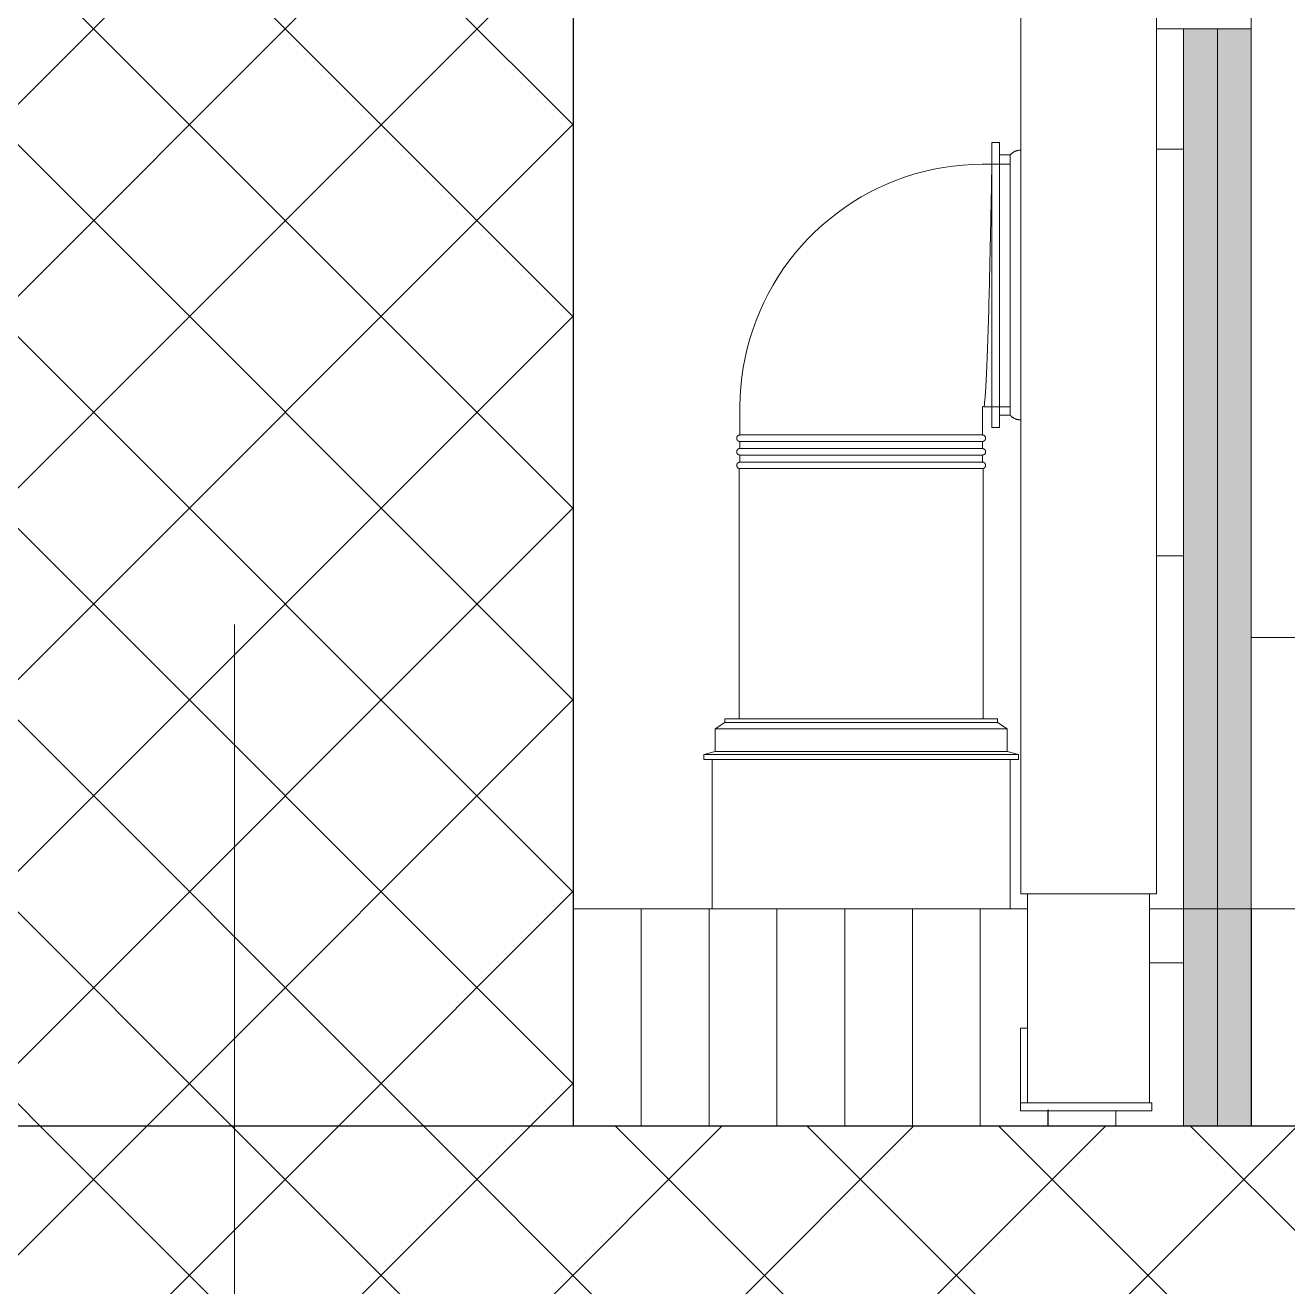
# Model space of a CAD drawing. Header units: centimetres. Extents: x -1882 to 51, y -197 to 807.
# Drawn here: x -704.36 to -657.8, y -5.94 to 40.58 of the extents above; entities that cross this region are included whole.
import ezdxf

# ---------------------------------------------------------------- set-up
doc = ezdxf.new("R2010")
doc.units = ezdxf.units.CM
doc.linetypes.add('Dash', pattern=[31.75, 15.875, -15.875])
doc.linetypes.add('Dash dot', pattern=[79.375, 31.75, -23.8125, 0, -23.8125])
doc.layers.add('A-DETL', color=7, linetype='Continuous', lineweight=9, true_color=0x008000)
for name, color, linetype, lineweight in [('A-DETL-GENF', 7, 'Continuous', 9), ('A-FLOR-FNSH', 7, 'Continuous', 9), ('A-FLOR-LEVL', 7, 'Continuous', 9), ('A-FLOR-PATT', 7, 'Continuous', 9), ('A-WALL', 7, 'Continuous', 9), ('A-WALL-FNSH', 7, 'Continuous', 9), ('A-WALL-PATT', 7, 'Continuous', 9), ('P-SANR-FIXT', 7, 'Continuous', 9), ('S-GRID', 7, 'Continuous', 9)]:
    doc.layers.add(name, color=color, linetype=linetype, lineweight=lineweight)
pattern_1 = [(45, (-1066.009, 333.896), (-3.535534, 3.535534), []), (135, (-1066.009, 333.896), (-3.535534, -3.535534), [])]

# ---------------------------------------------------------------- blocks, each defined once
blk = doc.blocks.new('WC 01 - WC-2236030-5-5')
at = {"layer": 'P-SANR-FIXT', "color": 253, "true_color": 0xaaaaaa}
blk.add_line((-659.143, 18), (-620.443, 18), dxfattribs=at)
blk.add_open_spline([(-659.143, 18), (-659.143, 19.405), (-659.143, 23.797), (-659.143, 30.163), (-659.143, 48)], degree=3, knots=[0, 0, 0, 0, 0.1687215, 0.4964137, 0.4964137, 0.4964137, 0.4964137], dxfattribs=at)
blk = doc.blocks.new('СИСТЕМА ЗА ВГРАЖДАНЕ GROHE - Rapid_SL_38675001-2232490-5-5')
at = {"layer": 'P-SANR-FIXT', "color": 253, "true_color": 0xaaaaaa}
for p, q in [((-667.643, 8.55), (-667.643, 116.05)), ((-662.643, 116.05), (-662.643, 8.55)), ((-662.643, 40.45), (-659.143, 40.45)), ((-668.434, 36.251), (-668.713, 36.251)), ((-668.713, 36.251), (-668.713, 25.749)), ((-668.434, 36.251), (-668.434, 25.749)), ((-668.034, 35.452), (-668.713, 35.452)), ((-668.034, 35.8), (-668.434, 35.8)), ((-668.034, 35.8), (-668.034, 26.2)), ((-678.004, 26.48), (-678.004, 25.47)), ((-678.004, 26.48), (-678.004, 25.47)), ((-669.064, 25.47), (-669.064, 26.48)), ((-669.064, 25.47), (-669.064, 26.48)), ((-669.007, 26.512), (-668.034, 26.512)), ((-668.434, 26.2), (-668.034, 26.2)), ((-668.713, 25.749), (-668.434, 25.749)), ((-669.064, 25.47), (-678.004, 25.47)), ((-678.004, 25.23), (-678.004, 24.97)), ((-678.004, 25.23), (-669.064, 25.23)), ((-669.064, 24.97), (-669.064, 25.23)), ((-678.004, 24.97), (-669.064, 24.97)), ((-678.004, 24.73), (-678.004, 24.47)), ((-678.004, 24.73), (-669.064, 24.73)), ((-669.064, 24.47), (-669.064, 24.73)), ((-678.034, 24.234), (-678.034, 15)), ((-669.034, 24.234), (-678.034, 24.234)), ((-678.004, 24.47), (-669.064, 24.47)), ((-669.034, 15), (-669.034, 24.234)), ((-678.559, 15), (-678.559, 14.87)), ((-678.559, 15), (-668.509, 15)), ((-668.509, 14.87), (-668.509, 15)), ((-678.559, 14.87), (-678.914, 14.631)), ((-678.914, 14.631), (-678.914, 13.8)), ((-678.914, 14.631), (-668.154, 14.631)), ((-678.559, 14.87), (-668.509, 14.87)), ((-668.154, 14.631), (-668.509, 14.87)), ((-668.154, 13.8), (-668.154, 14.631)), ((-678.914, 13.8), (-679.334, 13.687)), ((-679.334, 13.687), (-679.334, 13.5)), ((-679.334, 13.687), (-667.734, 13.687)), ((-678.914, 13.8), (-668.154, 13.8)), ((-667.734, 13.687), (-668.154, 13.8)), ((-667.734, 13.5), (-667.734, 13.687)), ((-679.334, 13.5), (-667.734, 13.5)), ((-679.034, 13.5), (-679.034, 8)), ((-668.034, 8), (-668.034, 13.5)), ((-667.643, 8.55), (-662.643, 8.55)), ((-667.393, 8.55), (-667.393, 0.85)), ((-662.893, 0.85), (-662.893, 8.55)), ((-679.034, 8), (-668.034, 8)), ((-667.393, 3.6), (-667.653, 3.6)), ((-667.653, 3.6), (-667.653, 0.85)), ((-667.653, 0.85), (-667.653, 0.55)), ((-662.813, 0.85), (-667.653, 0.85)), ((-667.653, 0.55), (-662.813, 0.55)), ((-662.813, 0.55), (-662.813, 0.85))]:
    blk.add_line(p, q, dxfattribs=at)
at = {"layer": 'P-SANR-FIXT', "color": 253, "true_color": 0xaaaaaa, "flags": 128}
for points in [[(-668.034, 35.8), (-668.021, 35.814), (-668.008, 35.828), (-667.994, 35.842), (-667.979, 35.854), (-667.965, 35.867), (-667.949, 35.878), (-667.933, 35.889), (-667.917, 35.9), (-667.901, 35.909), (-667.884, 35.918), (-667.866, 35.927), (-667.849, 35.934), (-667.831, 35.941), (-667.813, 35.947), (-667.794, 35.953), (-667.776, 35.957), (-667.757, 35.961), (-667.738, 35.965), (-667.719, 35.967), (-667.7, 35.969), (-667.68, 35.97), (-667.661, 35.97), (-667.642, 35.969)], [(-668.713, 35.452), (-669.072, 35.458), (-669.431, 35.448), (-669.789, 35.425), (-670.146, 35.387), (-670.502, 35.336), (-670.855, 35.269), (-671.205, 35.189), (-671.551, 35.095), (-671.894, 34.987), (-672.231, 34.866), (-672.564, 34.731), (-672.891, 34.583), (-673.212, 34.422), (-673.527, 34.248), (-673.834, 34.062), (-674.133, 33.864), (-674.424, 33.654), (-674.707, 33.432), (-674.98, 33.199), (-675.244, 32.956), (-675.498, 32.702), (-675.742, 32.438), (-675.975, 32.165), (-676.196, 31.882), (-676.407, 31.591), (-676.605, 31.292), (-676.792, 30.985), (-676.965, 30.671), (-677.127, 30.35), (-677.275, 30.023), (-677.41, 29.69), (-677.532, 29.353), (-677.64, 29.01), (-677.734, 28.664), (-677.815, 28.314), (-677.881, 27.961), (-677.933, 27.606), (-677.971, 27.248), (-677.994, 26.89), (-678.004, 26.531), (-678.004, 26.48)], [(-669.064, 26.48), (-669.064, 26.482), (-669.064, 26.483), (-669.064, 26.485), (-669.063, 26.486), (-669.063, 26.487), (-669.063, 26.489), (-669.062, 26.49), (-669.062, 26.492), (-669.061, 26.493), (-669.061, 26.495), (-669.06, 26.496), (-669.06, 26.497), (-669.059, 26.499), (-669.058, 26.5), (-669.057, 26.501), (-669.056, 26.502), (-669.055, 26.504), (-669.054, 26.505), (-669.053, 26.506), (-669.052, 26.507), (-669.051, 26.508), (-669.05, 26.509), (-669.049, 26.51), (-669.048, 26.511), (-669.046, 26.512), (-669.045, 26.512), (-669.044, 26.513), (-669.043, 26.514), (-669.041, 26.514), (-669.04, 26.515), (-669.038, 26.516), (-669.037, 26.516), (-669.035, 26.516), (-669.034, 26.517), (-669.033, 26.517), (-669.031, 26.517), (-669.03, 26.517), (-669.028, 26.518), (-669.027, 26.518), (-669.025, 26.518), (-669.024, 26.518), (-669.022, 26.517), (-669.021, 26.517), (-669.019, 26.517), (-669.018, 26.517), (-669.016, 26.516), (-669.015, 26.516), (-669.013, 26.515), (-669.012, 26.515), (-669.01, 26.514), (-669.009, 26.514), (-669.008, 26.513), (-669.007, 26.512)], [(-667.639, 26.031), (-667.658, 26.03), (-667.677, 26.03), (-667.696, 26.031), (-667.715, 26.033), (-667.735, 26.035), (-667.754, 26.038), (-667.772, 26.042), (-667.791, 26.046), (-667.809, 26.052), (-667.828, 26.058), (-667.846, 26.065), (-667.863, 26.072), (-667.881, 26.08), (-667.898, 26.089), (-667.914, 26.099), (-667.931, 26.109), (-667.947, 26.12), (-667.962, 26.131), (-667.977, 26.143), (-667.991, 26.156), (-668.005, 26.169), (-668.019, 26.183), (-668.032, 26.198), (-668.034, 26.2)], [(-678.004, 25.23), (-678.009, 25.23), (-678.013, 25.23), (-678.018, 25.231), (-678.023, 25.232), (-678.028, 25.232), (-678.032, 25.233), (-678.037, 25.235), (-678.042, 25.236), (-678.046, 25.238), (-678.051, 25.239), (-678.055, 25.241), (-678.059, 25.244), (-678.063, 25.246), (-678.068, 25.248), (-678.072, 25.251), (-678.075, 25.254), (-678.079, 25.257), (-678.083, 25.26), (-678.086, 25.263), (-678.09, 25.266), (-678.093, 25.27), (-678.096, 25.274), (-678.099, 25.277), (-678.102, 25.281), (-678.105, 25.285), (-678.107, 25.289), (-678.11, 25.293), (-678.112, 25.298), (-678.114, 25.302), (-678.116, 25.307), (-678.117, 25.311), (-678.119, 25.316), (-678.12, 25.32), (-678.121, 25.325), (-678.122, 25.33), (-678.123, 25.334), (-678.123, 25.339), (-678.124, 25.344), (-678.124, 25.349), (-678.124, 25.354), (-678.123, 25.358), (-678.123, 25.363), (-678.122, 25.368), (-678.122, 25.373), (-678.121, 25.377), (-678.119, 25.382), (-678.118, 25.387), (-678.117, 25.391), (-678.115, 25.396), (-678.113, 25.4), (-678.111, 25.404), (-678.109, 25.408), (-678.106, 25.413), (-678.104, 25.417), (-678.101, 25.421), (-678.098, 25.424), (-678.095, 25.428), (-678.092, 25.432), (-678.088, 25.435), (-678.085, 25.438), (-678.081, 25.442), (-678.077, 25.445), (-678.074, 25.448), (-678.07, 25.45), (-678.066, 25.453), (-678.061, 25.455), (-678.057, 25.457), (-678.053, 25.459), (-678.048, 25.461), (-678.044, 25.463), (-678.039, 25.465), (-678.035, 25.466), (-678.03, 25.467), (-678.025, 25.468), (-678.021, 25.469), (-678.016, 25.469), (-678.011, 25.47), (-678.006, 25.47), (-678.004, 25.47)], [(-669.064, 25.47), (-669.067, 25.47), (-669.078, 25.47), (-669.096, 25.47), (-669.121, 25.47), (-669.153, 25.47), (-669.192, 25.47), (-669.238, 25.47), (-669.291, 25.47), (-669.35, 25.47), (-669.417, 25.47), (-669.49, 25.47), (-669.569, 25.47), (-669.655, 25.47), (-669.747, 25.47), (-669.845, 25.47), (-669.948, 25.47), (-670.058, 25.47), (-670.173, 25.47), (-670.294, 25.47), (-670.419, 25.47), (-670.55, 25.47), (-670.686, 25.47), (-670.826, 25.47), (-670.97, 25.47), (-671.119, 25.47), (-671.271, 25.47), (-671.427, 25.47), (-671.586, 25.47), (-671.749, 25.47), (-671.914, 25.47), (-672.082, 25.47), (-672.252, 25.47), (-672.424, 25.47), (-672.598, 25.47), (-672.774, 25.47), (-672.951, 25.47), (-673.128, 25.47), (-673.307, 25.47), (-673.486, 25.47), (-673.664, 25.47), (-673.843, 25.47), (-674.021, 25.47), (-674.198, 25.47), (-674.374, 25.47), (-674.549, 25.47), (-674.723, 25.47), (-674.894, 25.47), (-675.063, 25.47), (-675.23, 25.47), (-675.394, 25.47), (-675.555, 25.47), (-675.713, 25.47), (-675.867, 25.47), (-676.018, 25.47), (-676.164, 25.47), (-676.307, 25.47), (-676.445, 25.47), (-676.578, 25.47), (-676.707, 25.47), (-676.83, 25.47), (-676.948, 25.47), (-677.061, 25.47), (-677.168, 25.47), (-677.269, 25.47), (-677.364, 25.47), (-677.453, 25.47), (-677.536, 25.47), (-677.612, 25.47), (-677.682, 25.47), (-677.746, 25.47), (-677.802, 25.47), (-677.852, 25.47), (-677.894, 25.47), (-677.93, 25.47), (-677.959, 25.47), (-677.981, 25.47), (-677.995, 25.47), (-678.003, 25.47), (-678.004, 25.47)], [(-678.004, 25.47), (-678, 25.47), (-677.989, 25.47), (-677.972, 25.47), (-677.947, 25.47), (-677.915, 25.47), (-677.876, 25.47)], [(-678.004, 25.23), (-678, 25.23), (-677.989, 25.23), (-677.972, 25.23), (-677.947, 25.23), (-677.915, 25.23), (-677.876, 25.23), (-677.83, 25.23), (-677.777, 25.23), (-677.717, 25.23), (-677.651, 25.23), (-677.578, 25.23), (-677.499, 25.23), (-677.413, 25.23), (-677.321, 25.23), (-677.223, 25.23), (-677.119, 25.23), (-677.01, 25.23), (-676.894, 25.23), (-676.774, 25.23), (-676.648, 25.23), (-676.517, 25.23), (-676.382, 25.23), (-676.242, 25.23), (-676.097, 25.23), (-675.949, 25.23), (-675.797, 25.23), (-675.641, 25.23), (-675.481, 25.23), (-675.319, 25.23), (-675.154, 25.23), (-674.986, 25.23), (-674.815, 25.23), (-674.643, 25.23), (-674.469, 25.23), (-674.294, 25.23), (-674.117, 25.23), (-673.939, 25.23), (-673.761, 25.23), (-673.582, 25.23), (-673.403, 25.23), (-673.225, 25.23), (-673.047, 25.23), (-672.869, 25.23), (-672.693, 25.23), (-672.518, 25.23), (-672.345, 25.23), (-672.174, 25.23), (-672.004, 25.23), (-671.838, 25.23), (-671.674, 25.23), (-671.513, 25.23), (-671.355, 25.23), (-671.2, 25.23), (-671.05, 25.23), (-670.903, 25.23), (-670.761, 25.23), (-670.623, 25.23), (-670.489, 25.23), (-670.361, 25.23), (-670.238, 25.23), (-670.12, 25.23), (-670.007, 25.23), (-669.9, 25.23), (-669.799, 25.23), (-669.703, 25.23), (-669.614, 25.23), (-669.532, 25.23), (-669.455, 25.23), (-669.385, 25.23), (-669.322, 25.23), (-669.266, 25.23), (-669.216, 25.23), (-669.173, 25.23), (-669.137, 25.23), (-669.109, 25.23), (-669.087, 25.23), (-669.072, 25.23), (-669.065, 25.23), (-669.064, 25.23)], [(-677.802, 25.23), (-677.852, 25.23), (-677.894, 25.23), (-677.93, 25.23), (-677.959, 25.23), (-677.981, 25.23), (-677.995, 25.23), (-678.003, 25.23), (-678.004, 25.23)], [(-669.064, 25.23), (-669.067, 25.23), (-669.078, 25.23), (-669.096, 25.23), (-669.121, 25.23), (-669.153, 25.23), (-669.192, 25.23), (-669.238, 25.23)], [(-669.216, 25.47), (-669.173, 25.47), (-669.137, 25.47), (-669.109, 25.47), (-669.087, 25.47), (-669.072, 25.47), (-669.065, 25.47), (-669.064, 25.47)], [(-669.064, 25.47), (-669.059, 25.47), (-669.054, 25.47), (-669.049, 25.469), (-669.045, 25.468), (-669.04, 25.468), (-669.035, 25.467), (-669.031, 25.465), (-669.026, 25.464), (-669.022, 25.462), (-669.017, 25.461), (-669.013, 25.459), (-669.008, 25.456), (-669.004, 25.454), (-669, 25.452), (-668.996, 25.449), (-668.992, 25.446), (-668.988, 25.443), (-668.985, 25.44), (-668.981, 25.437), (-668.978, 25.434), (-668.974, 25.43), (-668.971, 25.426), (-668.968, 25.423), (-668.965, 25.419), (-668.963, 25.415), (-668.96, 25.411), (-668.958, 25.407), (-668.956, 25.402), (-668.954, 25.398), (-668.952, 25.393), (-668.95, 25.389), (-668.949, 25.384), (-668.948, 25.38), (-668.946, 25.375), (-668.946, 25.37), (-668.945, 25.366), (-668.944, 25.361), (-668.944, 25.356), (-668.944, 25.351), (-668.944, 25.346), (-668.944, 25.342), (-668.944, 25.337), (-668.945, 25.332), (-668.946, 25.327), (-668.947, 25.323), (-668.948, 25.318), (-668.949, 25.313), (-668.951, 25.309), (-668.953, 25.304), (-668.955, 25.3), (-668.957, 25.296), (-668.959, 25.292), (-668.961, 25.287), (-668.964, 25.283), (-668.967, 25.279), (-668.97, 25.276), (-668.973, 25.272), (-668.976, 25.268), (-668.979, 25.265), (-668.983, 25.262), (-668.986, 25.258), (-668.99, 25.255), (-668.994, 25.252), (-668.998, 25.25), (-669.002, 25.247), (-669.006, 25.245), (-669.01, 25.243), (-669.015, 25.241), (-669.019, 25.239), (-669.024, 25.237), (-669.028, 25.235), (-669.033, 25.234), (-669.037, 25.233), (-669.042, 25.232), (-669.047, 25.231), (-669.052, 25.231), (-669.056, 25.23), (-669.061, 25.23), (-669.064, 25.23)], [(-678.004, 24.73), (-678.009, 24.73), (-678.013, 24.73), (-678.018, 24.731), (-678.023, 24.732), (-678.028, 24.732), (-678.032, 24.733), (-678.037, 24.735), (-678.042, 24.736), (-678.046, 24.738), (-678.051, 24.739), (-678.055, 24.741), (-678.059, 24.744), (-678.063, 24.746), (-678.068, 24.748), (-678.072, 24.751), (-678.075, 24.754), (-678.079, 24.757), (-678.083, 24.76), (-678.086, 24.763), (-678.09, 24.766), (-678.093, 24.77), (-678.096, 24.774), (-678.099, 24.777), (-678.102, 24.781), (-678.105, 24.785), (-678.107, 24.789), (-678.11, 24.793), (-678.112, 24.798), (-678.114, 24.802), (-678.116, 24.807), (-678.117, 24.811), (-678.119, 24.816), (-678.12, 24.82), (-678.121, 24.825), (-678.122, 24.83), (-678.123, 24.834), (-678.123, 24.839), (-678.124, 24.844), (-678.124, 24.849), (-678.124, 24.854), (-678.123, 24.858), (-678.123, 24.863), (-678.122, 24.868), (-678.122, 24.873), (-678.121, 24.877), (-678.119, 24.882), (-678.118, 24.887), (-678.117, 24.891), (-678.115, 24.896), (-678.113, 24.9), (-678.111, 24.904), (-678.109, 24.908), (-678.106, 24.913), (-678.104, 24.917), (-678.101, 24.921), (-678.098, 24.924), (-678.095, 24.928), (-678.092, 24.932), (-678.088, 24.935), (-678.085, 24.938), (-678.081, 24.942), (-678.077, 24.945), (-678.074, 24.948), (-678.07, 24.95), (-678.066, 24.953), (-678.061, 24.955), (-678.057, 24.957), (-678.053, 24.959), (-678.048, 24.961), (-678.044, 24.963), (-678.039, 24.965), (-678.035, 24.966), (-678.03, 24.967), (-678.025, 24.968), (-678.021, 24.969), (-678.016, 24.969), (-678.011, 24.97), (-678.006, 24.97), (-678.004, 24.97)], [(-669.064, 24.97), (-669.067, 24.97), (-669.078, 24.97), (-669.096, 24.97), (-669.121, 24.97), (-669.153, 24.97), (-669.192, 24.97), (-669.238, 24.97), (-669.291, 24.97), (-669.35, 24.97), (-669.417, 24.97), (-669.49, 24.97), (-669.569, 24.97), (-669.655, 24.97), (-669.747, 24.97), (-669.845, 24.97), (-669.948, 24.97), (-670.058, 24.97), (-670.173, 24.97), (-670.294, 24.97), (-670.419, 24.97), (-670.55, 24.97), (-670.686, 24.97), (-670.826, 24.97), (-670.97, 24.97), (-671.119, 24.97), (-671.271, 24.97), (-671.427, 24.97), (-671.586, 24.97), (-671.749, 24.97), (-671.914, 24.97), (-672.082, 24.97), (-672.252, 24.97), (-672.424, 24.97), (-672.598, 24.97), (-672.774, 24.97), (-672.951, 24.97), (-673.128, 24.97), (-673.307, 24.97), (-673.486, 24.97), (-673.664, 24.97), (-673.843, 24.97), (-674.021, 24.97), (-674.198, 24.97), (-674.374, 24.97), (-674.549, 24.97), (-674.723, 24.97), (-674.894, 24.97), (-675.063, 24.97), (-675.23, 24.97), (-675.394, 24.97), (-675.555, 24.97), (-675.713, 24.97), (-675.867, 24.97), (-676.018, 24.97), (-676.164, 24.97), (-676.307, 24.97), (-676.445, 24.97), (-676.578, 24.97), (-676.707, 24.97), (-676.83, 24.97), (-676.948, 24.97), (-677.061, 24.97), (-677.168, 24.97), (-677.269, 24.97), (-677.364, 24.97), (-677.453, 24.97), (-677.536, 24.97), (-677.612, 24.97), (-677.682, 24.97), (-677.746, 24.97), (-677.802, 24.97), (-677.852, 24.97), (-677.894, 24.97), (-677.93, 24.97), (-677.959, 24.97), (-677.981, 24.97), (-677.995, 24.97), (-678.003, 24.97), (-678.004, 24.97)], [(-678.004, 24.97), (-678, 24.97), (-677.989, 24.97), (-677.972, 24.97), (-677.947, 24.97), (-677.915, 24.97), (-677.876, 24.97), (-677.83, 24.97)], [(-678.004, 24.73), (-678, 24.73), (-677.989, 24.73), (-677.972, 24.73), (-677.947, 24.73), (-677.915, 24.73), (-677.876, 24.73), (-677.83, 24.73), (-677.777, 24.73), (-677.717, 24.73), (-677.651, 24.73), (-677.578, 24.73), (-677.499, 24.73), (-677.413, 24.73), (-677.321, 24.73), (-677.223, 24.73), (-677.119, 24.73), (-677.01, 24.73), (-676.894, 24.73), (-676.774, 24.73), (-676.648, 24.73), (-676.517, 24.73), (-676.382, 24.73), (-676.242, 24.73), (-676.097, 24.73), (-675.949, 24.73), (-675.797, 24.73), (-675.641, 24.73), (-675.481, 24.73), (-675.319, 24.73), (-675.154, 24.73), (-674.986, 24.73), (-674.815, 24.73), (-674.643, 24.73), (-674.469, 24.73), (-674.294, 24.73), (-674.117, 24.73), (-673.939, 24.73), (-673.761, 24.73), (-673.582, 24.73), (-673.403, 24.73), (-673.225, 24.73), (-673.047, 24.73), (-672.869, 24.73), (-672.693, 24.73), (-672.518, 24.73), (-672.345, 24.73), (-672.174, 24.73), (-672.004, 24.73), (-671.838, 24.73), (-671.674, 24.73), (-671.513, 24.73), (-671.355, 24.73), (-671.2, 24.73), (-671.05, 24.73), (-670.903, 24.73), (-670.761, 24.73), (-670.623, 24.73), (-670.489, 24.73), (-670.361, 24.73), (-670.238, 24.73), (-670.12, 24.73), (-670.007, 24.73), (-669.9, 24.73), (-669.799, 24.73), (-669.703, 24.73), (-669.614, 24.73), (-669.532, 24.73), (-669.455, 24.73), (-669.385, 24.73), (-669.322, 24.73), (-669.266, 24.73), (-669.216, 24.73), (-669.173, 24.73), (-669.137, 24.73), (-669.109, 24.73), (-669.087, 24.73), (-669.072, 24.73), (-669.065, 24.73), (-669.064, 24.73)], [(-677.802, 24.73), (-677.852, 24.73), (-677.894, 24.73), (-677.93, 24.73), (-677.959, 24.73), (-677.981, 24.73), (-677.995, 24.73), (-678.003, 24.73), (-678.004, 24.73)], [(-669.266, 24.97), (-669.216, 24.97), (-669.173, 24.97), (-669.137, 24.97), (-669.109, 24.97), (-669.087, 24.97), (-669.072, 24.97), (-669.065, 24.97), (-669.064, 24.97)], [(-669.064, 24.73), (-669.067, 24.73), (-669.078, 24.73), (-669.096, 24.73), (-669.121, 24.73), (-669.153, 24.73), (-669.192, 24.73), (-669.238, 24.73)], [(-669.064, 24.97), (-669.059, 24.97), (-669.054, 24.97), (-669.049, 24.969), (-669.045, 24.968), (-669.04, 24.968), (-669.035, 24.967), (-669.031, 24.965), (-669.026, 24.964), (-669.022, 24.962), (-669.017, 24.961), (-669.013, 24.959), (-669.008, 24.956), (-669.004, 24.954), (-669, 24.952), (-668.996, 24.949), (-668.992, 24.946), (-668.988, 24.943), (-668.985, 24.94), (-668.981, 24.937), (-668.978, 24.934), (-668.974, 24.93), (-668.971, 24.926), (-668.968, 24.923), (-668.965, 24.919), (-668.963, 24.915), (-668.96, 24.911), (-668.958, 24.907), (-668.956, 24.902), (-668.954, 24.898), (-668.952, 24.893), (-668.95, 24.889), (-668.949, 24.884), (-668.948, 24.88), (-668.946, 24.875), (-668.946, 24.87), (-668.945, 24.866), (-668.944, 24.861), (-668.944, 24.856), (-668.944, 24.851), (-668.944, 24.846), (-668.944, 24.842), (-668.944, 24.837), (-668.945, 24.832), (-668.946, 24.827), (-668.947, 24.823), (-668.948, 24.818), (-668.949, 24.813), (-668.951, 24.809), (-668.953, 24.804), (-668.955, 24.8), (-668.957, 24.796), (-668.959, 24.792), (-668.961, 24.787), (-668.964, 24.783), (-668.967, 24.779), (-668.97, 24.776), (-668.973, 24.772), (-668.976, 24.768), (-668.979, 24.765), (-668.983, 24.762), (-668.986, 24.758), (-668.99, 24.755), (-668.994, 24.752), (-668.998, 24.75), (-669.002, 24.747), (-669.006, 24.745), (-669.01, 24.743), (-669.015, 24.741), (-669.019, 24.739), (-669.024, 24.737), (-669.028, 24.735), (-669.033, 24.734), (-669.037, 24.733), (-669.042, 24.732), (-669.047, 24.731), (-669.052, 24.731), (-669.056, 24.73), (-669.061, 24.73), (-669.064, 24.73)], [(-678.034, 24.234), (-678.038, 24.235), (-678.043, 24.237), (-678.047, 24.238), (-678.052, 24.24), (-678.056, 24.242), (-678.061, 24.244), (-678.065, 24.247), (-678.069, 24.249), (-678.073, 24.252), (-678.077, 24.255), (-678.08, 24.258), (-678.084, 24.261), (-678.088, 24.264), (-678.091, 24.267), (-678.094, 24.271), (-678.097, 24.275), (-678.1, 24.279), (-678.103, 24.282), (-678.106, 24.286), (-678.108, 24.291), (-678.11, 24.295), (-678.112, 24.299), (-678.114, 24.303), (-678.116, 24.308), (-678.118, 24.312), (-678.119, 24.317), (-678.12, 24.322), (-678.121, 24.326), (-678.122, 24.331), (-678.123, 24.336), (-678.123, 24.341), (-678.124, 24.345), (-678.124, 24.35), (-678.124, 24.355), (-678.123, 24.36), (-678.123, 24.365), (-678.122, 24.369), (-678.121, 24.374), (-678.12, 24.379), (-678.119, 24.383), (-678.118, 24.388), (-678.116, 24.392), (-678.114, 24.397), (-678.112, 24.401), (-678.11, 24.406), (-678.108, 24.41), (-678.105, 24.414), (-678.103, 24.418), (-678.1, 24.422), (-678.097, 24.426), (-678.094, 24.429), (-678.091, 24.433), (-678.087, 24.436), (-678.084, 24.44), (-678.08, 24.443), (-678.076, 24.446), (-678.072, 24.448), (-678.068, 24.451), (-678.064, 24.454), (-678.06, 24.456), (-678.056, 24.458), (-678.051, 24.46), (-678.047, 24.462), (-678.043, 24.464), (-678.038, 24.465), (-678.033, 24.466), (-678.029, 24.467), (-678.024, 24.468), (-678.019, 24.469), (-678.014, 24.47), (-678.01, 24.47), (-678.005, 24.47), (-678.004, 24.47)], [(-669.064, 24.47), (-669.067, 24.47), (-669.078, 24.47), (-669.096, 24.47), (-669.121, 24.47), (-669.153, 24.47), (-669.192, 24.47), (-669.238, 24.47), (-669.291, 24.47), (-669.35, 24.47), (-669.417, 24.47), (-669.49, 24.47), (-669.569, 24.47), (-669.655, 24.47), (-669.747, 24.47), (-669.845, 24.47), (-669.948, 24.47), (-670.058, 24.47), (-670.173, 24.47), (-670.294, 24.47), (-670.419, 24.47), (-670.55, 24.47), (-670.686, 24.47), (-670.826, 24.47), (-670.97, 24.47), (-671.119, 24.47), (-671.271, 24.47), (-671.427, 24.47), (-671.586, 24.47), (-671.749, 24.47), (-671.914, 24.47), (-672.082, 24.47), (-672.252, 24.47), (-672.424, 24.47), (-672.598, 24.47), (-672.774, 24.47), (-672.951, 24.47), (-673.128, 24.47), (-673.307, 24.47), (-673.486, 24.47), (-673.664, 24.47), (-673.843, 24.47), (-674.021, 24.47), (-674.198, 24.47), (-674.374, 24.47), (-674.549, 24.47), (-674.723, 24.47), (-674.894, 24.47), (-675.063, 24.47), (-675.23, 24.47), (-675.394, 24.47), (-675.555, 24.47), (-675.713, 24.47), (-675.867, 24.47), (-676.018, 24.47), (-676.164, 24.47), (-676.307, 24.47), (-676.445, 24.47), (-676.578, 24.47), (-676.707, 24.47), (-676.83, 24.47), (-676.948, 24.47), (-677.061, 24.47), (-677.168, 24.47), (-677.269, 24.47), (-677.364, 24.47), (-677.453, 24.47), (-677.536, 24.47), (-677.612, 24.47), (-677.682, 24.47), (-677.746, 24.47), (-677.802, 24.47), (-677.852, 24.47), (-677.894, 24.47), (-677.93, 24.47), (-677.959, 24.47), (-677.981, 24.47), (-677.995, 24.47), (-678.003, 24.47), (-678.004, 24.47)], [(-678.004, 24.47), (-678, 24.47), (-677.989, 24.47), (-677.972, 24.47), (-677.947, 24.47), (-677.915, 24.47), (-677.876, 24.47), (-677.83, 24.47)], [(-669.266, 24.47), (-669.216, 24.47), (-669.173, 24.47), (-669.137, 24.47), (-669.109, 24.47), (-669.087, 24.47), (-669.072, 24.47), (-669.065, 24.47), (-669.064, 24.47)], [(-669.064, 24.47), (-669.059, 24.47), (-669.054, 24.47), (-669.049, 24.469), (-669.045, 24.468), (-669.04, 24.468), (-669.035, 24.467), (-669.031, 24.465), (-669.026, 24.464), (-669.022, 24.462), (-669.017, 24.461), (-669.013, 24.459), (-669.008, 24.456), (-669.004, 24.454), (-669, 24.452), (-668.996, 24.449), (-668.992, 24.446), (-668.988, 24.443), (-668.985, 24.44), (-668.981, 24.437), (-668.978, 24.434), (-668.974, 24.43), (-668.971, 24.426), (-668.968, 24.423), (-668.965, 24.419), (-668.963, 24.415), (-668.96, 24.411), (-668.958, 24.407), (-668.956, 24.402), (-668.954, 24.398), (-668.952, 24.393), (-668.95, 24.389), (-668.949, 24.384), (-668.948, 24.38), (-668.946, 24.375), (-668.946, 24.37), (-668.945, 24.366), (-668.944, 24.361), (-668.944, 24.356), (-668.944, 24.351), (-668.944, 24.346), (-668.944, 24.342), (-668.944, 24.337), (-668.945, 24.332), (-668.946, 24.327), (-668.947, 24.323), (-668.948, 24.318), (-668.949, 24.313), (-668.951, 24.309), (-668.953, 24.304), (-668.955, 24.3), (-668.957, 24.296), (-668.959, 24.292), (-668.961, 24.287), (-668.964, 24.283), (-668.967, 24.279), (-668.97, 24.276), (-668.973, 24.272), (-668.976, 24.268), (-668.979, 24.265), (-668.983, 24.262), (-668.986, 24.258), (-668.99, 24.255), (-668.994, 24.252), (-668.998, 24.25), (-669.002, 24.247), (-669.006, 24.245), (-669.01, 24.243), (-669.015, 24.241), (-669.019, 24.239), (-669.024, 24.237), (-669.028, 24.235), (-669.033, 24.234), (-669.034, 24.234)]]:
    blk.add_lwpolyline(points, dxfattribs=at)
at = {"layer": 'P-SANR-FIXT', "color": 253, "true_color": 0xaaaaaa}
blk.add_open_spline([(-669.007, 26.512), (-668.996, 26.512), (-668.972, 26.694), (-668.917, 27.482), (-668.868, 28.699), (-668.824, 30.175), (-668.785, 31.773), (-668.753, 33.26), (-668.73, 34.477), (-668.716, 35.269), (-668.713, 35.452), (-668.713, 35.452)], degree=3, dxfattribs=at)

msp = doc.modelspace()

# ---------------------------------------------------------------- hatches: boundary and pattern name
at = {"layer": 'A-DETL-GENF'}
h = msp.add_hatch(dxfattribs=at)
h.set_pattern_fill('FP1_8', color=256, style=0, pattern_type=2)
h.set_pattern_definition(pattern_1)
h.paths.add_polyline_path([(-684.143, 0), (-684.143, 300), (-709.143, 300), (-709.143, 0)])
at = {"layer": 'A-FLOR-PATT', "true_color": 0x787878}
h = msp.add_hatch(dxfattribs=at)
h.set_pattern_fill('FP1_4', color=8, style=0, pattern_type=2)
h.set_pattern_definition([(270, (-1004.143, 8), (2.5, 2e-16), [])])
h.paths.add_polyline_path([(-684.143, 0), (-466.143, 0), (-466.143, 8), (-662.893, 8), (-662.893, 0.85), (-662.813, 0.85), (-662.813, 0.55), (-667.653, 0.605), (-667.653, 3.6), (-667.393, 3.6), (-667.393, 8), (-684.143, 8)])
h.paths.add_polyline_path([(-263.643, 0), (-249.143, 0), (-249.143, 8), (-454.143, 8), (-454.143, 0), (-270.965, 0)])
at = {"layer": 'A-FLOR-PATT'}
h = msp.add_hatch(dxfattribs=at)
h.set_pattern_fill('FP1_8', color=256, style=0, pattern_type=2)
h.set_pattern_definition(pattern_1)
h.paths.add_polyline_path([(-909.143, -10), (-697.271, -10), (-697.271, 0), (-927.594, 0), (-927.594, -10), (-919.143, -10)])
h = msp.add_hatch(dxfattribs=at)
h.set_pattern_fill('FP1_8', color=256, style=0, pattern_type=2)
h.set_pattern_definition(pattern_1)
h.paths.add_polyline_path([(-674.143, -10), (-224.143, -10), (-224.143, 0), (-697.271, 0), (-697.271, -10), (-684.143, -10)])
at = {"layer": 'A-WALL-PATT'}
h = msp.add_hatch(dxfattribs=at)
h.set_pattern_fill('FP1_9', color=256, style=0, pattern_type=2)
h.set_pattern_definition([(180, (-659.143, 141), (-6e-14, -15), [])])
h.paths.add_polyline_path([(-662.643, 0), (-661.643, 0), (-661.643, 40.45), (-662.643, 40.45), (-662.643, 8.55), (-662.893, 8.55), (-662.893, 0.85), (-662.813, 0.85), (-662.813, 0.55), (-666.643, 0.55), (-666.643, 0), (-662.813, 0)])
h.paths.add_polyline_path([(-662.643, 41.65), (-661.643, 41.65), (-661.643, 92.3), (-662.643, 92.3), (-662.643, 42.1)])
h.paths.add_polyline_path([(-661.643, 110.84), (-661.643, 282), (-666.643, 282), (-666.643, 116.05), (-662.643, 116.05), (-662.643, 110.84), (-662.221, 110.84)])
at = {"layer": 'A-WALL-PATT', "lineweight": 5, "true_color": 0xffff80}
h = msp.add_hatch(color=51, dxfattribs=at)
h.paths.add_polyline_path([(-660.393, 0), (-660.393, 40.45), (-661.643, 40.45), (-661.643, 0)])
h.paths.add_polyline_path([(-661.643, 41.65), (-660.393, 41.65), (-660.393, 92.3), (-661.643, 92.3), (-661.643, 42.791)])
h.paths.add_polyline_path([(-660.393, 110.84), (-660.393, 282), (-661.643, 282), (-661.643, 110.84)])
h = msp.add_hatch(color=51, dxfattribs=at)
h.paths.add_polyline_path([(-659.143, 0), (-659.143, 40.45), (-660.393, 40.45), (-660.393, 0)])
h.paths.add_polyline_path([(-659.143, 41.65), (-659.143, 92.3), (-660.393, 92.3), (-660.393, 41.65), (-659.813, 41.65)])
h.paths.add_polyline_path([(-660.393, 110.84), (-659.143, 110.84), (-659.143, 282), (-660.393, 282), (-660.393, 111.854)])

# ---------------------------------------------------------------- linework, layer by layer
at = {"layer": 'A-DETL', "color": 7, "lineweight": 30}
for p, q in [((-684.143, 0), (-684.143, 282)), ((-709.143, 0), (-684.143, 0))]:
    msp.add_line(p, q, dxfattribs=at)
at = {"layer": 'A-FLOR-FNSH'}
for p, q in [((-679.034, 8), (-684.143, 8)), ((-667.393, 8), (-668.034, 8)), ((-466.143, 8), (-662.893, 8))]:
    msp.add_line(p, q, dxfattribs=at)
at = {"layer": 'A-FLOR-FNSH', "lineweight": 30}
msp.add_line((-684.143, 0), (-466.143, 0), dxfattribs=at)
at = {"layer": 'A-FLOR-LEVL', "linetype": 'Dash'}
msp.add_line((-1881.558, 0), (-17.458, 0), dxfattribs=at)
at = {"layer": 'A-WALL'}
msp.add_line((-666.643, 0.55), (-666.643, 0), dxfattribs=at)
at = {"layer": 'A-WALL-FNSH', "lineweight": 5}
for p, q in [((-661.643, 40.455), (-661.643, 0)), ((-660.393, 40.456), (-660.393, 0))]:
    msp.add_line(p, q, dxfattribs=at)
at = {"layer": 'A-WALL-FNSH'}
msp.add_line((-659.143, 0), (-659.143, 18), dxfattribs=at)
at = {"layer": 'S-GRID', "color": 1, "linetype": 'Dash dot', "lineweight": 18, "true_color": 0xff0000}
msp.add_line((-696.643, -92.748), (-696.643, 652.09), dxfattribs=at)

# ---------------------------------------------------------------- block references
at = {"layer": 'P-SANR-FIXT', "color": 253, "true_color": 0xaaaaaa}
for name in ['СИСТЕМА ЗА ВГРАЖДАНЕ GROHE - Rapid_SL_38675001-2232490-5-5', 'WC 01 - WC-2236030-5-5']:
    msp.add_blockref(name, (0, 0), dxfattribs=at)

doc.saveas('drawing.dxf')
